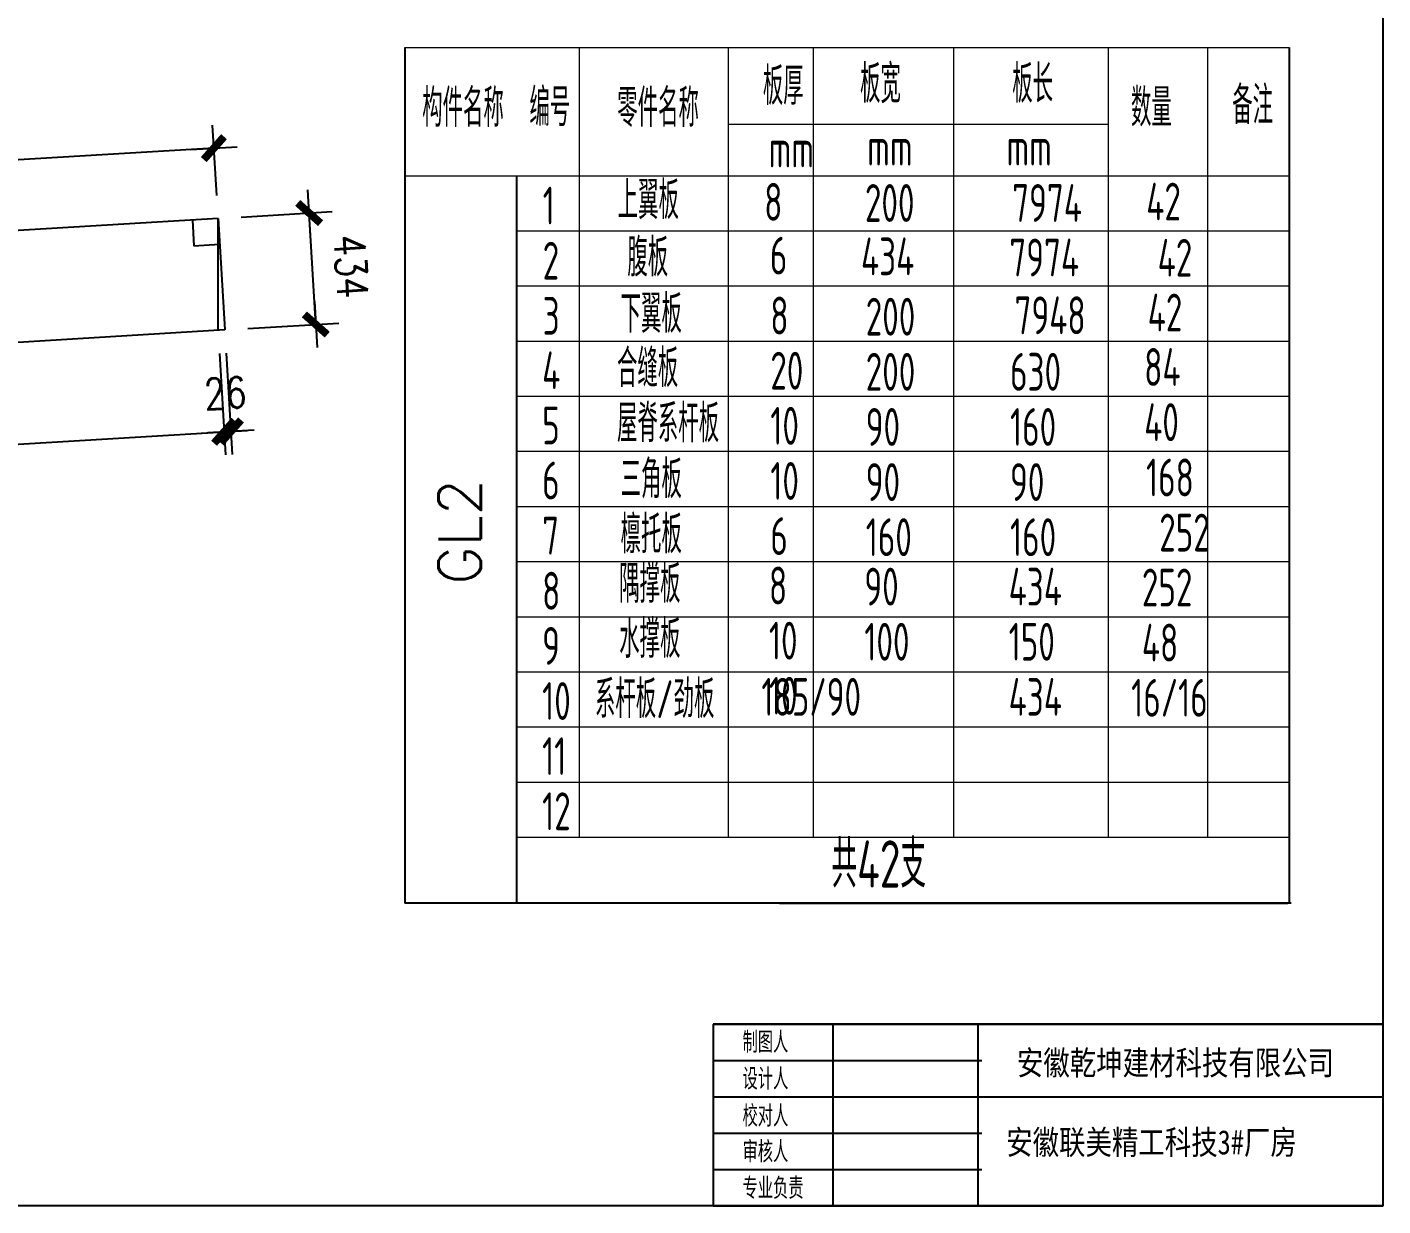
# Model space of a CAD drawing. Header units: millimetres. Extents: x 1471994 to 4527627, y -5186613 to -1927582.
# Drawn here: x 1518703 to 1523970, y -1993261 to -1988680 of the extents above; entities that cross this region are included whole.
import ezdxf

# ---------------------------------------------------------------- set-up
doc = ezdxf.new("R2010")
doc.units = ezdxf.units.MM
doc.header["$LTSCALE"] = 1000
doc.header["$PDMODE"] = 34
doc.linetypes.add('CENTER', pattern=[50.8, 31.75, -6.35, 6.35, -6.35])
doc.layers.add('轴线层', color=1, linetype='CENTER', lineweight=15)
doc.layers.add('钢架', color=7, linetype='Continuous', lineweight=25)
doc.styles.add('DIM_FONT', font='simplex.shx', dxfattribs={"width": 0.8, "bigfont": 'hztxt.shx'})
doc.styles.add('hz', font='gbenor.shx', dxfattribs={"width": 0.75, "height": 100, "bigfont": 'gbcbig.shx'})
doc.styles.get("Standard").update_dxf_attribs({"font": 'txt', "bigfont": 'gbcbig.shx'})
doc.styles.add('图框', font='')
doc.styles.get('图框').set_extended_font_data('SimSun')
doc.dimstyles.new('WGH(1)', dxfattribs={"dimscale": 1.2, "dimtxt": 100, "dimasz": 0.5, "dimexe": 75, "dimexo": 75, "dimgap": 75, "dimtad": 1, "dimdec": 0, "dimzin": 0, "dimdsep": 46, "dimtxsty": 'DIM_FONT', "dimblk1": '_DIMX', "dimblk2": '_DIMX', "dimsah": 1, "dimcen": 0.09, "dimclrd": 3, "dimclre": 3, "dimclrt": 7, "dimadec": 0, "dimazin": 0, "dimtfac": 1, "dimtdec": 0, "dimtix": 1, "dimtmove": 2, "dimatfit": 3, "dimldrblk": '_DIMX', "dimfxl": 1, "dimtolj": 1, "dimtzin": 0, "dimarcsym": 0})

# ---------------------------------------------------------------- blocks, each defined once
blk = doc.blocks.new('_DIMX')
blk.add_line((-150, 0), (150, 0))
at = {"const_width": 50}
blk.add_lwpolyline([(-70, -70), (70, 70)], dxfattribs=at)
blk = doc.blocks.new('*D1032')
at = {"color": 3, "lineweight": -2}
for p, q in [((1519534.8, -1989418.3), (1519888.4, -1989397.1)), ((1519824.5, -1989835.1), (1519798.6, -1989403.1)), ((1519560.8, -1989851.5), (1519914.4, -1989830.3))]:
    blk.add_line(p, q, dxfattribs=at)
at = {"layer": 'Defpoints', "color": 0}
for p in [(1519798.6, -1989402.5), (1519444.9, -1989423.7), (1519470.9, -1989856.9)]:
    blk.add_point(p, dxfattribs=at)
at = {"color": 3, "lineweight": -2, "xscale": 0.6, "yscale": 0.6, "zscale": 0.6}
for p, rotation in [((1519798.6, -1989402.5), 93.43363036247999), ((1519824.5, -1989835.7), 273.43363036248)]:
    blk.add_blockref('_DIMX', p, dxfattribs=dict(at, rotation=rotation))
at = {"color": 7, "insert": (1519961.3, -1989610.1), "char_height": 120, "attachment_point": 5, "rotation": 273.4336, "style": 'DIM_FONT'}
blk.add_mtext('\\A1;434', dxfattribs=at)
blk = doc.blocks.new('*D1033')
at = {"color": 3, "lineweight": -2}
for p, q in [((1519439.5, -1989333.9), (1519423.1, -1989060.5)), ((1519427.9, -1989150.3), (1511469.6, -1989627.8)), ((1511480, -1989811.4), (1511463.6, -1989538))]:
    blk.add_line(p, q, dxfattribs=at)
at = {"layer": 'Defpoints', "color": 0}
for p in [(1519444.9, -1989423.7), (1511469, -1989627.9), (1511485.4, -1989901.3)]:
    blk.add_point(p, dxfattribs=at)
at = {"color": 3, "lineweight": -2, "xscale": 0.6, "yscale": 0.6, "zscale": 0.6}
for p, rotation in [((1519428.5, -1989150.3), 3.433630362453304), ((1511469, -1989627.9), 183.4336303624533)]:
    blk.add_blockref('_DIMX', p, dxfattribs=dict(at, rotation=rotation))
at = {"color": 7, "insert": (1515439.8, -1989239.3), "char_height": 120, "attachment_point": 5, "rotation": 3.4336, "style": 'DIM_FONT'}
blk.add_mtext('\\A1;7974', dxfattribs=at)
blk = doc.blocks.new('*D1034')
at = {"color": 3, "lineweight": -2}
for p, q in [((1519450.3, -1989948.3), (1519474, -1990342.5)), ((1511535.6, -1990728.6), (1519468, -1990252.7)), ((1511516.7, -1990424.3), (1511540.4, -1990818.5))]:
    blk.add_line(p, q, dxfattribs=at)
at = {"layer": 'Defpoints', "color": 0}
for p in [(1519444.9, -1989858.5), (1519468.6, -1990252.6), (1511511.4, -1990334.5)]:
    blk.add_point(p, dxfattribs=at)
at = {"color": 3, "lineweight": -2, "xscale": 0.6, "yscale": 0.6, "zscale": 0.6}
for p, rotation in [((1519468.6, -1990252.6), 3.433630362443689), ((1511535, -1990728.6), 183.4336303624437)]:
    blk.add_blockref('_DIMX', p, dxfattribs=dict(at, rotation=rotation))
at = {"color": 7, "insert": (1515492.8, -1990340.9), "char_height": 120, "attachment_point": 5, "rotation": 3.4336, "style": 'DIM_FONT'}
blk.add_mtext('\\A1;7948', dxfattribs=at)
blk = doc.blocks.new('*D1035')
at = {"color": 3, "lineweight": -2}
for p, q in [((1519450.3, -1989948.3), (1519474, -1990342.5)), ((1519476.3, -1989946.8), (1519500, -1990340.9)), ((1519468, -1990252.7), (1519467.4, -1990252.7)), ((1519468.6, -1990252.6), (1519494.6, -1990251.1)), ((1519495.2, -1990251), (1519495.8, -1990251))]:
    blk.add_line(p, q, dxfattribs=at)
at = {"layer": 'Defpoints', "color": 0}
for p in [(1519444.9, -1989858.5), (1519470.9, -1989856.9), (1519494.6, -1990251.1)]:
    blk.add_point(p, dxfattribs=at)
at = {"color": 3, "lineweight": -2, "xscale": 0.6, "yscale": 0.6, "zscale": 0.6}
for p, rotation in [((1519468.6, -1990252.6), 3.433630362579523), ((1519494.6, -1990251.1), 183.4336303625795)]:
    blk.add_blockref('_DIMX', p, dxfattribs=dict(at, rotation=rotation))
at = {"color": 7, "insert": (1519472.6, -1990102.1), "char_height": 120, "attachment_point": 5, "rotation": 3.4336, "style": 'DIM_FONT'}
blk.add_mtext('\\A1;26', dxfattribs=at)

msp = doc.modelspace()

# ---------------------------------------------------------------- linework, layer by layer
at = {"color": 1}
for p, q in [((1520170.7, -1988759), (1520170.7, -1992084.9)), ((1520605.4, -1992084.9), (1520605.4, -1989257.4))]:
    msp.add_line(p, q, dxfattribs=at)
for p, q in [((1523606.6, -1988759), (1523606.6, -1992084.9)), ((1519444.9, -1989423.7), (1511485.4, -1989901.3)), ((1519444.9, -1989858.5), (1519444.9, -1989423.7)), ((1519444.9, -1989858.5), (1519444.9, -1989423.7)), ((1519351.1, -1989529.5), (1519450.9, -1989523.5)), ((1519470.9, -1989856.9), (1511511.4, -1990334.5)), ((1521626.6, -1992084.9), (1523601.3, -1992084.9)), ((1521626.6, -1992084.9), (1523601.3, -1992084.9)), ((1521966.6, -1992084.9), (1523601.3, -1992084.9)), ((1521966.6, -1992084.9), (1523601.3, -1992084.9)), ((1521966.6, -1992084.9), (1523601.3, -1992084.9)), ((1521966.6, -1992084.9), (1523601.3, -1992084.9)), ((1523970.4, -1992555), (1521368.2, -1992555)), ((1521368.2, -1992555), (1521368.2, -1993260.7)), ((1521368.2, -1992555), (1523970.4, -1992555)), ((1521368.2, -1992555), (1521368.2, -1993260.7)), ((1521368.2, -1992555), (1523970.4, -1992555)), ((1521832.8, -1992555), (1521832.8, -1993260.7)), ((1521832.8, -1992555), (1521832.8, -1993260.7)), ((1521848.2, -1992555), (1523970.4, -1992555)), ((1521848.2, -1992555), (1523970.4, -1992555)), ((1521848.2, -1992555), (1523970.4, -1992555)), ((1521848.2, -1992555), (1523970.4, -1992555)), ((1522398.6, -1993260.7), (1522398.6, -1992555)), ((1523970.4, -1992555), (1523970.4, -1993260.7)), ((1521368.2, -1992696.1), (1522412.1, -1992696.1)), ((1521368.2, -1992696.1), (1522412.1, -1992696.1)), ((1521368.2, -1992837.2), (1523970.4, -1992837.2)), ((1521368.2, -1992837.2), (1523970.4, -1992837.2)), ((1521368.2, -1992978.4), (1522412.1, -1992978.4)), ((1521368.2, -1992978.4), (1522412.1, -1992978.4)), ((1521368.2, -1993119.5), (1522412.1, -1993119.5)), ((1521368.2, -1993119.5), (1522412.1, -1993119.5)), ((1521368.2, -1993260.7), (1522412.1, -1993260.7)), ((1521368.2, -1993260.7), (1523970.4, -1993260.7))]:
    msp.add_line(p, q)
at = {"color": 2}
for p, q in [((1519345.1, -1989429.7), (1519351.1, -1989529.5)), ((1519444.9, -1989423.7), (1519470.9, -1989856.9))]:
    msp.add_line(p, q, dxfattribs=at)
at = {"lineweight": -3}
msp.add_line((1523614.1, -1992084.9), (1520170.7, -1992084.9), dxfattribs=at)
msp.add_lwpolyline([(1510356.3, -1985355), (1523970.4, -1985355), (1523970.4, -1993260.7), (1510356.3, -1993260.7)], close=True)
at = {"layer": '钢架', "lineweight": 13}
for p, q in [((1520170.7, -1988759), (1523606.6, -1988759)), ((1520848.1, -1988759), (1520848.1, -1991827.8)), ((1521426.4, -1988759), (1521426.4, -1991827.8)), ((1521756.6, -1988759), (1521756.6, -1991827.8)), ((1521756.6, -1988759), (1521756.6, -1991827.8)), ((1522301.6, -1988759), (1522301.6, -1991827.8)), ((1522903.6, -1988759), (1522903.6, -1991827.8)), ((1523288.7, -1988759), (1523288.7, -1991827.8)), ((1521426.4, -1989057.1), (1522903.6, -1989057.1)), ((1520170.7, -1989257.4), (1523606.6, -1989257.4)), ((1520605.4, -1989471.6), (1523606.6, -1989471.6)), ((1520605.4, -1989685.8), (1523606.6, -1989685.8)), ((1520605.4, -1989900), (1523606.6, -1989900)), ((1520605.4, -1989900), (1523606.6, -1989900)), ((1520605.4, -1990114.2), (1523606.6, -1990114.2)), ((1520605.4, -1990328.4), (1523606.6, -1990328.4)), ((1520605.4, -1990542.6), (1523606.6, -1990542.6)), ((1520605.4, -1990756.8), (1523606.6, -1990756.8)), ((1521426.4, -1990756.8), (1521426.4, -1990971)), ((1521426.4, -1990756.8), (1521426.4, -1990971)), ((1521426.4, -1990756.8), (1521426.4, -1990971)), ((1522903.6, -1990756.8), (1522903.6, -1990971)), ((1522903.6, -1990756.8), (1522903.6, -1990971)), ((1522903.6, -1990756.8), (1522903.6, -1990971)), ((1520605.4, -1990971), (1523606.6, -1990971)), ((1521426.4, -1990971), (1521426.4, -1991185.2)), ((1521426.4, -1990971), (1521426.4, -1991185.2)), ((1521426.4, -1990971), (1521426.4, -1991185.2)), ((1522903.6, -1990971), (1522903.6, -1991185.2)), ((1522903.6, -1990971), (1522903.6, -1991185.2)), ((1522903.6, -1990971), (1522903.6, -1991185.2)), ((1520605.4, -1991185.2), (1523606.6, -1991185.2)), ((1521426.4, -1991185.2), (1521426.4, -1991399.4)), ((1521426.4, -1991185.2), (1521426.4, -1991399.4)), ((1521426.4, -1991185.2), (1521426.4, -1991399.4)), ((1522903.6, -1991185.2), (1522903.6, -1991399.4)), ((1522903.6, -1991185.2), (1522903.6, -1991399.4)), ((1522903.6, -1991185.2), (1522903.6, -1991399.4)), ((1520605.4, -1991399.4), (1523606.6, -1991399.4)), ((1520605.4, -1991399.4), (1523606.6, -1991399.4)), ((1520605.4, -1991399.4), (1523606.6, -1991399.4)), ((1520605.4, -1991399.4), (1523606.6, -1991399.4)), ((1520605.4, -1991613.6), (1523606.6, -1991613.6)), ((1520605.4, -1991827.8), (1523606.6, -1991827.8)), ((1520605.4, -1991827.8), (1523606.6, -1991827.8)), ((1520605.4, -1991827.8), (1523606.6, -1991827.8)), ((1520605.4, -1991827.8), (1523606.6, -1991827.8))]:
    msp.add_line(p, q, dxfattribs=at)

# ---------------------------------------------------------------- texts
at = {"style": '图框', "width": 0.8}
msp.add_text('安徽乾坤建材科技有限公司         ', height=94.092, dxfattribs=at).set_placement((1522548.5, -1992751.7))
msp.add_text('安徽乾坤建材科技有限公司         ', height=94.092, dxfattribs=at).set_placement((1522548.5, -1992751.7))
for tag, p in [('制图人', (1521482.6, -1992665.8)), ('制图人', (1521482.6, -1992665.8)), ('设计人', (1521482.6, -1992808.6)), ('设计人', (1521482.6, -1992808.6)), ('校对人', (1521482.6, -1992952.5)), ('校对人', (1521482.6, -1992952.5)), ('审核人', (1521482.6, -1993091.8)), ('审核人', (1521482.6, -1993091.8)), ('专业负责', (1521482.6, -1993233.4)), ('专业负责', (1521482.6, -1993233.4))]:
    msp.add_attdef(tag, p, '', height=82.3)
msp.add_attdef('安徽联美精工科技3#厂房', (1522507, -1993060.5), '宣城市博远顺达', height=94.09, dxfattribs=at)
at = {"layer": '轴线层', "color": 4, "linetype": 'ByBlock', "insert": (1520300.6, -1990846.7), "char_height": 165.24, "attachment_point": 1, "rotation": 90}
msp.add_mtext_dynamic_manual_height_columns('GL2', width=1139.904, gutter_width=12.5, heights=[0], dxfattribs=at).dxf.set("width", 968.918)
at = {"layer": '钢架', "lineweight": 13, "attachment_point": 1, "style": 'hz'}
for s, insert, char_height, width in [('板厚', (1521561.3, -1988835.4), 146.88, 601.949), ('板宽', (1521939.1, -1988827.1), 146.88, 601.949), ('板长', (1522530.3, -1988827.1), 146.88, 601.949), ('构件名称', (1520237.8, -1988920.7), 146.88, 601.949), ('编号', (1520654.6, -1988918), 146.88, 601.949), ('零件名称', (1520995.8, -1988920.7), 146.88, 601.949), ('数量', (1522991.7, -1988919.4), 146.88, 601.949), ('备注', (1523385, -1988910.1), 146.88, 601.949), ('mm', (1521583.9, -1989078.5), 146.88, 601.949), ('mm', (1521966.8, -1989071.6), 146.88, 601.949), ('mm', (1522507.9, -1989071.6), 146.88, 601.949), ('上翼板', (1520997.4, -1989279.2), 146.88, 601.949), ('\\pi400,t600;8', (1521166.7, -1989285.7), 146.88, 601.949), ('\\pi400,t600;200', (1521558, -1989290), 146.88, 601.949), ('\\pi400,t600;7974', (1522130.2, -1989290), 146.88, 601.949), ('\\pi400,t600; 42', (1522591.3, -1989284.6), 146.88, 601.949), ('1', (1520706, -1989300.2), 146.9, 601.949), ('腹板', (1521034.9, -1989502), 146.88, 601.949), ('\\pi400,t600;6', (1521188.7, -1989494.4), 146.88, 601.949), ('\\pi400,t600;  434', (1521423.2, -1989497.6), 146.88, 911.577), ('\\pi400,t600;7974', (1522119.1, -1989501.9), 146.88, 601.949), ('       42', (1522677.2, -1989502.9), 146.88, 601.949), ('2', (1520706, -1989514.4), 146.9, 601.949), ('下翼板', (1521008.7, -1989721.1), 146.88, 601.949), ('\\pi400,t600; 42', (1522596.9, -1989715.8), 146.88, 601.949), ('3', (1520706, -1989728.6), 146.9, 601.949), ('\\pi400,t600;8', (1521190.4, -1989727.6), 146.88, 601.949), ('\\pi400,t600;200', (1521561.1, -1989731.9), 146.88, 601.949), ('\\pi400,t600;7948', (1522139.3, -1989726.6), 146.88, 601.949), ('合缝板', (1520994.7, -1989932.1), 146.88, 601.949), ('\\pi400,t600; 84', (1522583.3, -1989927.5), 146.88, 601.949), ('4', (1520703.9, -1989940.2), 146.9, 601.949), ('\\pi400,t600;20', (1521190.4, -1989941.8), 146.88, 601.949), ('\\pi400,t600;200', (1521561.1, -1989946.1), 146.88, 601.949), ('\\pi400,t600;630', (1522121.8, -1989946.1), 146.88, 601.949), ('屋脊系杆板', (1520994.7, -1990146.3), 146.88, 601.949), ('\\pi400,t600; 40', (1522583.3, -1990141.7), 146.88, 601.949), ('5', (1520703.9, -1990154.4), 146.9, 601.949), ('\\pi400,t600;10', (1521190.4, -1990156), 146.88, 601.949), ('\\pi400,t600;90', (1521561.1, -1990160.3), 146.88, 601.949), ('\\pi400,t600;160', (1522121.8, -1990160.3), 146.88, 601.949), ('三角板', (1521008.7, -1990363.7), 146.88, 601.949), ('6', (1520703.9, -1990368.6), 146.9, 601.949), ('\\pi400,t600;10', (1521190.4, -1990370.2), 146.88, 601.949), ('\\pi400,t600;90', (1521561.1, -1990374.5), 146.88, 601.949), ('\\pi400,t600;90', (1522121.8, -1990374.5), 146.88, 601.949), ('\\pi400,t600;168', (1522650.2, -1990356.7), 146.88, 601.949), ('檩托板', (1521008.7, -1990577.9), 146.88, 601.949), ('7', (1520703.9, -1990582.8), 146.9, 601.949), ('\\pi400,t600;6', (1521190.4, -1990584.4), 146.88, 601.949), ('\\pi400,t600;160', (1521561.1, -1990588.7), 146.88, 601.949), ('\\pi400,t600;160', (1522121.8, -1990588.7), 146.88, 601.949), ('      252', (1522743, -1990570.9), 146.88, 601.949), ('隅撑板', (1521003.3, -1990770), 146.88, 601.949), ('8', (1520703.9, -1990797), 146.9, 601.949), ('\\pi400,t600;8', (1521185, -1990776.6), 146.88, 601.949), ('\\pi400,t600;90', (1521555.7, -1990780.8), 146.88, 601.949), ('\\pi400,t600;434', (1522116.4, -1990780.8), 146.88, 601.949), ('\\pi400,t600;252', (1522634, -1990784.3), 146.88, 601.949), ('水撑板', (1521003.3, -1990984.2), 146.88, 601.949), ('9', (1520703.9, -1991011.2), 146.9, 601.949), ('\\pi400,t600;10', (1521185, -1990990.8), 146.88, 601.949), ('\\pi400,t600;100', (1521555.7, -1990995), 146.88, 601.949), ('\\pi400,t600;150', (1522116.4, -1990995), 146.88, 601.949), ('\\pi400,t600;48', (1522634, -1990998.5), 146.88, 601.949), ('10', (1520703.9, -1991225.4), 146.88, 601.949), ('系杆板/劲板', (1520909.1, -1991218.1), 146.88, 601.949), ('      185/90', (1521555.7, -1991209.2), 146.88, 673.86), ('\\pi400,t600;10', (1521185, -1991205), 146.88, 601.949), ('\\pi400,t600;434', (1522116.4, -1991209.2), 146.88, 601.949), ('      16/16', (1522634, -1991212.7), 146.88, 630.098), ('11', (1520703.9, -1991439.6), 146.88, 601.949), ('12', (1520703.9, -1991653.8), 146.88, 601.949), ('共42支', (1521828.5, -1991840.2), 183.6, 588.969)]:
    msp.add_mtext(s, dxfattribs=dict(at, insert=insert, char_height=char_height, width=width))

# ---------------------------------------------------------------- dimensions: what is measured, and where the dimension line sits
for p1, p2, distance, picture, middle in [((1519444.9, -1989423.7), (1511485.4, -1989901.3), -273.9, '*D1033', (1515439.8, -1989239.3)), ((1519470.9, -1989856.9), (1519444.9, -1989423.7), -354.3, '*D1032', (1519961.3, -1989610.1)), ((1511511.4, -1990334.5), (1519444.9, -1989858.5), -394.9, '*D1034', (1515492.8, -1990340.9))]:
    dim = msp.add_aligned_dim(p1=p1, p2=p2, distance=distance, dimstyle='WGH(1)')
    dim.commit()
    dim.dimension.update_dxf_attribs({"geometry": picture, "text_midpoint": middle})
dim = msp.add_linear_dim(base=(1519494.6, -1990251.1), p1=(1519444.9, -1989858.5), p2=(1519470.9, -1989856.9), angle=183.4336, dimstyle='WGH(1)')
dim.commit()
dim.dimension.update_dxf_attribs({"geometry": '*D1035', "text_midpoint": (1519472.6, -1990102.1)})

doc.saveas('drawing.dxf')
